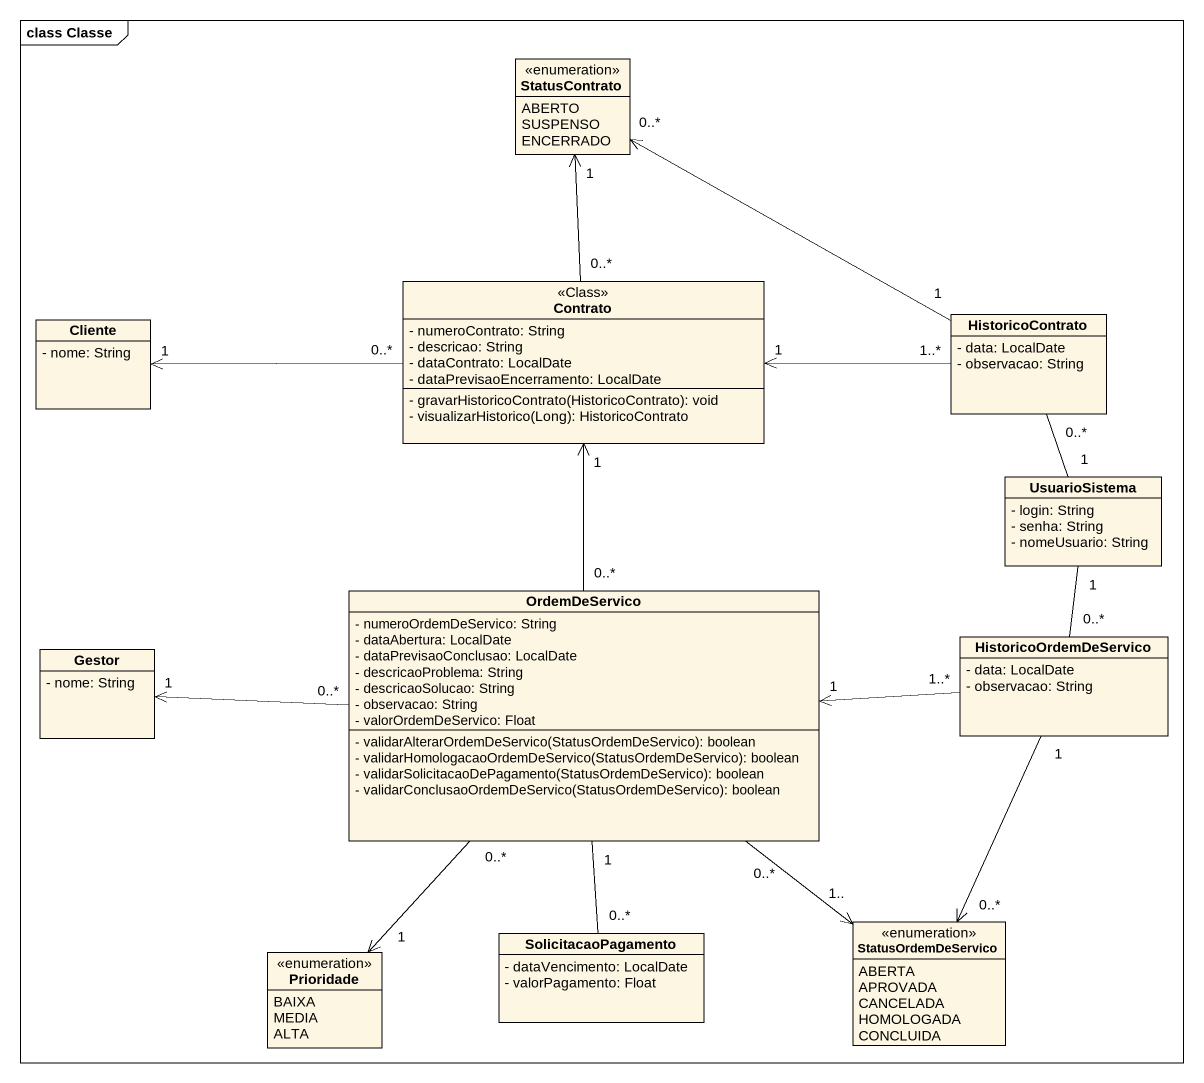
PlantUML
@startuml
mainframe class Classe
hide circle
hide empty members
skinparam classAttributeIconSize 0
enum StatusContrato {
  ABERTO
  SUSPENSO
  ENCERRADO
}
class Contrato <<Class>> {
  - numeroContrato: String
  - descricao: String
  - dataContrato: LocalDate
  - dataPrevisaoEncerramento: LocalDate
  - gravarHistoricoContrato(HistoricoContrato): void
  - visualizarHistorico(Long): HistoricoContrato
}
class Cliente {
  - nome: String
}
class HistoricoContrato {
  - data: LocalDate
  - observacao: String
}
class UsuarioSistema {
  - login: String
  - senha: String
  - nomeUsuario: String
}
class OrdemDeServico {
  - numeroOrdemDeServico: String
  - dataAbertura: LocalDate
  - dataPrevisaoConclusao: LocalDate
  - descricaoProblema: String
  - descricaoSolucao: String
  - observacao: String
  - valorOrdemDeServico: Float
  - validarAlterarOrdemDeServico(StatusOrdemDeServico): boolean
  - validarHomologacaoOrdemDeServico(StatusOrdemDeServico): boolean
  - validarSolicitacaoDePagamento(StatusOrdemDeServico): boolean
  - validarConclusaoOrdemDeServico(StatusOrdemDeServico): boolean
}
class HistoricoOrdemDeServico {
  - data: LocalDate
  - observacao: String
}
class Gestor {
  - nome: String
}
class SolicitacaoPagamento {
  - dataVencimento: LocalDate
  - valorPagamento: Float
}
enum StatusOrdemDeServico {
  ABERTA
  APROVADA
  CANCELADA
  HOMOLOGADA
  CONCLUIDA
}
enum Prioridade {
  BAIXA
  MEDIA
  ALTA
}
StatusContrato "1" <-- "0..*" Contrato
StatusContrato "0..*" <-right- "1" HistoricoContrato
Contrato "0..*" -left-> "1" Cliente
HistoricoContrato "1..*" -left-> "1" Contrato
HistoricoContrato "0..*" -- "1" UsuarioSistema
OrdemDeServico "0..*" -up-> "1" Contrato
OrdemDeServico "0..*" -left-> "1" Gestor
HistoricoOrdemDeServico "0..*" -up- "1" UsuarioSistema
HistoricoOrdemDeServico "1..*" -left-> "1" OrdemDeServico
SolicitacaoPagamento "0..*" -up- "1" OrdemDeServico
StatusOrdemDeServico "1.." <-up- "0..*" OrdemDeServico
StatusOrdemDeServico "0..*" <-up- "1" HistoricoOrdemDeServico
Prioridade "1" <-up- "0..*" OrdemDeServico
@enduml
